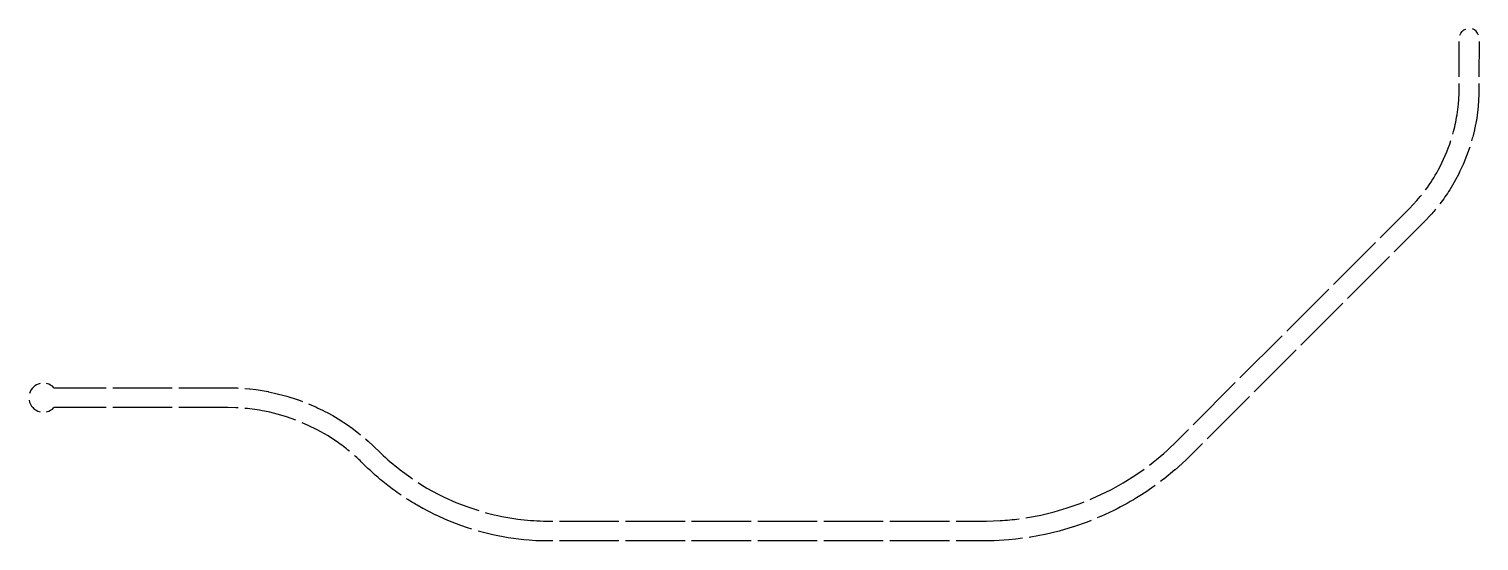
# Model space of a CAD drawing. Extents: x -0.3 to 32.6, y -3.3 to 8.4.
import ezdxf

# ---------------------------------------------------------------- set-up
doc = ezdxf.new("R2010")
doc.units = 0
doc.layers.get('0').update_dxf_attribs({"color": 1})

# ---------------------------------------------------------------- blocks, each defined once
blk = doc.blocks.new('加熱-2026-06-09')
at = {"color": 2}
for p, q in [((30.35, 3.626), (31.016, 4.292)), ((29.645, 2.921), (30.244, 3.52)), ((29.314, 2.59), (29.645, 2.921)), ((29.502, 2.141), (28.547, 1.187)), ((29.613, 2.252), (29.608, 2.247)), ((29.645, 2.284), (29.622, 2.261)), ((28.441, 1.081), (27.486, 0.126)), ((27.38, 0.02), (26.425, -0.934)), ((26.319, -1.04), (25.939, -1.419)), ((14.724, -2.804), (16.074, -2.804)), ((16.224, -2.804), (17.574, -2.804)), ((17.724, -2.804), (19.074, -2.805)), ((19.224, -2.805), (20.574, -2.805)), ((20.724, -2.805), (21.417, -2.805)), ((11.574, -3.254), (11.346, -3.254)), ((13.074, -3.254), (11.724, -3.254)), ((14.574, -3.254), (13.224, -3.254))]:
    blk.add_line(p, q, dxfattribs=at)
at = {"color": 2, "linetype": 'Continuous'}
for p, q in [((29.309, 2.585), (29.304, 2.58)), ((29.314, 2.59), (29.309, 2.585)), ((29.617, 2.257), (29.613, 2.252)), ((29.622, 2.261), (29.617, 2.257))]:
    blk.add_line(p, q, dxfattribs=at)
at = {"color": 2}
for points in [[(32.154, 8.226, -0.225892), (32.291, 8.363)], [(31.999, 5.98, 0.028466), (32.094, 6.414), (32.125, 6.654), (32.14, 6.895), (32.14, 7.128)], [(32.59, 7.128), (32.59, 6.876), (32.574, 6.615, -0.009467), (32.573, 6.607), (32.539, 6.339), (32.49, 6.081, -0.008369), (32.488, 6.074), (32.456, 5.943, -0.006793), (32.424, 5.826)], [(31.381, 4.716, 0.034383), (31.666, 5.16, 0.047125), (31.956, 5.836, 0.047125)], [(32.38, 5.683, -0.037971), (32.123, 5.06), (31.993, 4.823), (31.927, 4.715, -0.022373), (31.703, 4.394)], [(31.016, 4.292), (31.182, 4.469), (31.26, 4.56, 0.003013), (31.289, 4.596, 0.003013)], [(31.609, 4.276, -0.008053), (31.518, 4.169), (31.339, 3.977, -0.005272), (31.336, 3.974), (30.669, 3.308)], [(4.587, 0.204), (4.692, 0.197, -0.008508), (4.699, 0.196), (4.84, 0.179), (5.113, 0.134, -0.00832), (5.12, 0.133), (5.259, 0.103), (5.534, 0.032), (5.797, -0.053, -0.008156), (5.804, -0.055), (5.893, -0.088)], [(5.744, -0.514), (5.528, -0.437), (5.405, -0.4), (5.155, -0.335), (5.031, -0.309, 0.025841), (4.587, -0.246)], [(6.032, -0.143, -0.024306), (6.453, -0.342), (6.578, -0.41), (6.701, -0.483), (6.938, -0.638), (7.054, -0.721), (7.208, -0.843)], [(6.958, -1.219, 0.020179), (6.678, -1.006), (6.462, -0.865), (6.238, -0.738), (6.008, -0.624), (5.883, -0.571)], [(7.325, -0.938), (7.385, -0.99), (7.489, -1.086), (7.67, -1.262, 0.02644), (8.113, -1.644), (8.348, -1.817), (8.393, -1.847)], [(25.111, -1.533, 0.033964), (25.743, -0.981), (26.001, -0.723)], [(8.129, -2.213, -0.008667), (7.96, -2.093), (7.833, -1.998), (7.715, -1.904, -0.025104), (7.272, -1.503, 0.015582), (7.073, -1.317)], [(25.939, -1.419), (25.696, -1.639, -0.007345), (25.692, -1.643), (25.439, -1.85, -0.007735), (25.434, -1.854), (25.363, -1.906)], [(9.734, -2.987), (9.639, -2.957), (9.489, -2.906), (9.195, -2.792), (8.913, -2.665, -0.007544), (8.907, -2.663), (8.631, -2.521, -0.006724), (8.626, -2.518), (8.494, -2.443, -0.011822), (8.254, -2.296)], [(25.242, -1.995), (25.166, -2.051), (25.029, -2.145), (24.894, -2.232, -0.025447), (24.308, -2.56), (24.012, -2.698, -0.007641), (24.006, -2.701), (23.928, -2.733)], [(10.041, -2.608), (10.062, -2.614, 0.033485), (10.778, -2.757, 0.026277), (11.361, -2.804), (11.574, -2.804)], [(22.306, -2.73, 0.014002), (22.65, -2.666), (22.951, -2.593), (23.249, -2.506), (23.542, -2.403), (23.63, -2.368)], [(21.417, -2.805), (21.573, -2.801), (21.727, -2.793, 0.017331), (22.157, -2.752, 0.017331)], [(23.789, -2.789), (23.698, -2.826), (23.389, -2.934, -0.007307), (23.384, -2.936), (23.064, -3.03), (22.747, -3.106, -0.00711), (22.741, -3.108), (22.42, -3.168, -0.007429), (22.413, -3.169), (22.384, -3.173)], [(11.346, -3.254), (11.188, -3.248), (11.036, -3.237, -0.039825), (10.095, -3.087), (9.879, -3.029)]]:
    blk.add_lwpolyline(points, format="xyb", dxfattribs=at)
for points in [[(32.14, 7.278), (32.141, 8.076)], [(32.592, 8.076), (32.591, 7.278)], [(30.562, 3.202), (29.645, 2.284)], [(28.229, 1.505), (29.183, 2.459)], [(29.289, 2.565), (29.304, 2.58)], [(27.168, 0.444), (28.123, 1.399)], [(26.107, -0.617), (27.062, 0.338)], [(0.253, 0.222), (1.437, 0.222)], [(1.587, 0.222), (2.937, 0.222)], [(3.087, 0.222), (4.265, 0.222), (4.408, 0.218), (4.437, 0.215)], [(1.437, -0.228), (0.253, -0.228)], [(2.937, -0.228), (1.587, -0.228)], [(4.437, -0.236), (4.383, -0.232), (4.196, -0.228), (3.087, -0.228)], [(23.769, -2.311), (23.83, -2.286), (24.111, -2.155), (24.249, -2.084), (24.52, -1.932), (24.783, -1.767), (24.99, -1.622)], [(8.519, -1.929), (8.593, -1.978), (8.718, -2.053), (8.975, -2.193), (9.105, -2.258), (9.372, -2.378), (9.645, -2.483), (9.897, -2.566)], [(11.724, -2.804), (13.074, -2.804)], [(13.224, -2.804), (14.574, -2.804)], [(16.074, -3.255), (14.724, -3.254)], [(17.574, -3.255), (16.224, -3.255)], [(19.074, -3.255), (17.724, -3.255)], [(20.574, -3.255), (19.224, -3.255)], [(22.235, -3.194), (22.084, -3.214), (21.919, -3.231), (21.586, -3.252), (21.421, -3.255), (20.724, -3.255)]]:
    blk.add_lwpolyline(points, dxfattribs=at)
for centre, radius, start, end in [((32.367, 8.151), 0.225, 19.4477, 70.7397), ((0.012, -0.003), 0.33, 103.1446, 163.5518), ((0.012, -0.003), 0.33, 43.0808, 76.8554), ((0.012, -0.003), 0.33, 189.877, 256.8553), ((0.012, -0.003), 0.33, 283.1447, 316.9191)]:
    blk.add_arc(centre, radius, start, end, dxfattribs=at)

msp = doc.modelspace()

# ---------------------------------------------------------------- block references
at = {"color": 2, "linetype": 'Continuous'}
msp.add_blockref('加熱-2026-06-09', (0, 0), dxfattribs=at)

doc.saveas('drawing.dxf')
